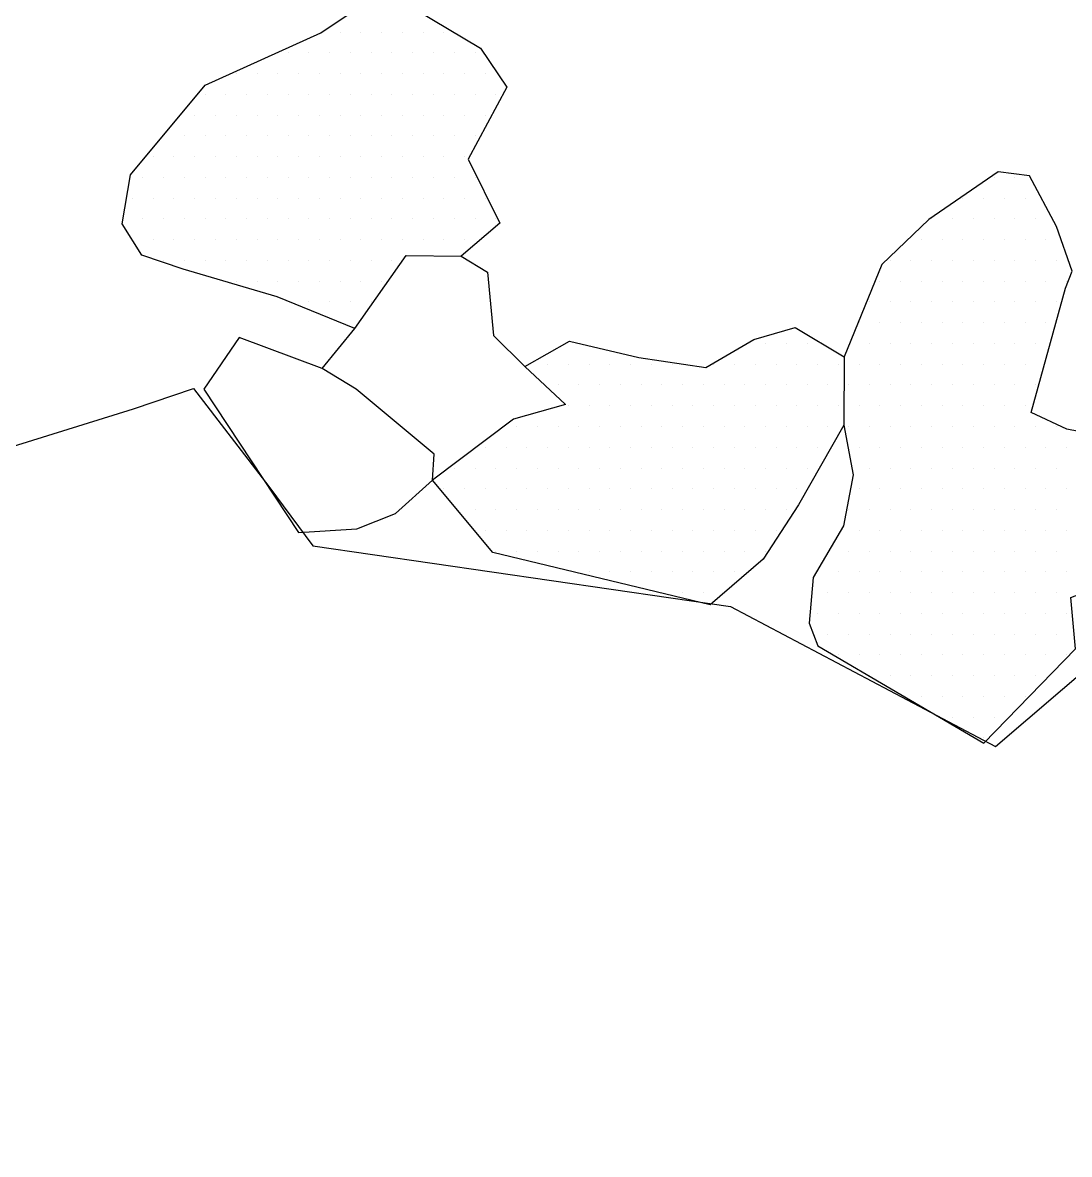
# Model space of a CAD drawing. Header units: metres. Extents: x -8.99 to -5.1, y -14.54 to -10.11.
# Drawn here: x -6.41 to -5.78, y -14.538 to -13.857 of the extents above; entities that cross this region are included whole.
import ezdxf

# ---------------------------------------------------------------- set-up
doc = ezdxf.new("R2010")
doc.units = ezdxf.units.M
doc.header["$LTSCALE"] = 25
doc.header["$MEASUREMENT"] = 0
doc.linetypes.add('STRICHPUNKTX2', pattern=[2, 1, -0.5, 0, -0.5])
doc.layers.get('0').update_dxf_attribs({"linetype": 'CONTINUOUS'})
for name, color, linetype in [('GRABUNGSGRENZE', 3, 'STRICHPUNKTX2'), ('STEINE', 4, 'CONTINUOUS'), ('STEINESCHRAFF', 4, 'CONTINUOUS')]:
    doc.layers.add(name, color=color, linetype=linetype)

# ---------------------------------------------------------------- blocks, each defined once
blk = doc.blocks.new('*X8')
at = {"color": 0}
for p, q in [((-621.875, -1386.25), (-621.875, -1386.25)), ((-620.625, -1386.25), (-620.625, -1386.25)), ((-619.375, -1386.25), (-619.375, -1386.25)), ((-618.125, -1386.25), (-618.125, -1386.25)), ((-616.875, -1386.25), (-616.875, -1386.25)), ((-615.625, -1386.25), (-615.625, -1386.25)), ((-625, -1387.5), (-625, -1387.5)), ((-623.75, -1387.5), (-623.75, -1387.5)), ((-622.5, -1387.5), (-622.5, -1387.5)), ((-621.25, -1387.5), (-621.25, -1387.5)), ((-620, -1387.5), (-620, -1387.5)), ((-618.75, -1387.5), (-618.75, -1387.5)), ((-617.5, -1387.5), (-617.5, -1387.5)), ((-616.25, -1387.5), (-616.25, -1387.5)), ((-615, -1387.5), (-615, -1387.5)), ((-613.75, -1387.5), (-613.75, -1387.5)), ((-628.125, -1388.75), (-628.125, -1388.75)), ((-626.875, -1388.75), (-626.875, -1388.75)), ((-625.625, -1388.75), (-625.625, -1388.75)), ((-624.375, -1388.75), (-624.375, -1388.75)), ((-623.125, -1388.75), (-623.125, -1388.75)), ((-621.875, -1388.75), (-621.875, -1388.75)), ((-620.625, -1388.75), (-620.625, -1388.75)), ((-619.375, -1388.75), (-619.375, -1388.75)), ((-618.125, -1388.75), (-618.125, -1388.75)), ((-616.875, -1388.75), (-616.875, -1388.75)), ((-615.625, -1388.75), (-615.625, -1388.75)), ((-614.375, -1388.75), (-614.375, -1388.75)), ((-613.125, -1388.75), (-613.125, -1388.75)), ((-630, -1390), (-630, -1390)), ((-628.75, -1390), (-628.75, -1390)), ((-627.5, -1390), (-627.5, -1390)), ((-626.25, -1390), (-626.25, -1390)), ((-625, -1390), (-625, -1390)), ((-623.75, -1390), (-623.75, -1390)), ((-622.5, -1390), (-622.5, -1390)), ((-621.25, -1390), (-621.25, -1390)), ((-620, -1390), (-620, -1390)), ((-618.75, -1390), (-618.75, -1390)), ((-617.5, -1390), (-617.5, -1390)), ((-616.25, -1390), (-616.25, -1390)), ((-615, -1390), (-615, -1390)), ((-613.75, -1390), (-613.75, -1390)), ((-612.5, -1390), (-612.5, -1390)), ((-630.625, -1391.25), (-630.625, -1391.25)), ((-629.375, -1391.25), (-629.375, -1391.25)), ((-628.125, -1391.25), (-628.125, -1391.25)), ((-626.875, -1391.25), (-626.875, -1391.25)), ((-625.625, -1391.25), (-625.625, -1391.25)), ((-624.375, -1391.25), (-624.375, -1391.25)), ((-623.125, -1391.25), (-623.125, -1391.25)), ((-621.875, -1391.25), (-621.875, -1391.25)), ((-620.625, -1391.25), (-620.625, -1391.25)), ((-619.375, -1391.25), (-619.375, -1391.25)), ((-618.125, -1391.25), (-618.125, -1391.25)), ((-616.875, -1391.25), (-616.875, -1391.25)), ((-615.625, -1391.25), (-615.625, -1391.25)), ((-614.375, -1391.25), (-614.375, -1391.25)), ((-613.125, -1391.25), (-613.125, -1391.25)), ((-632.5, -1392.5), (-632.5, -1392.5)), ((-631.25, -1392.5), (-631.25, -1392.5)), ((-630, -1392.5), (-630, -1392.5)), ((-628.75, -1392.5), (-628.75, -1392.5)), ((-627.5, -1392.5), (-627.5, -1392.5)), ((-626.25, -1392.5), (-626.25, -1392.5)), ((-625, -1392.5), (-625, -1392.5)), ((-623.75, -1392.5), (-623.75, -1392.5)), ((-622.5, -1392.5), (-622.5, -1392.5)), ((-621.25, -1392.5), (-621.25, -1392.5)), ((-620, -1392.5), (-620, -1392.5)), ((-618.75, -1392.5), (-618.75, -1392.5)), ((-617.5, -1392.5), (-617.5, -1392.5)), ((-616.25, -1392.5), (-616.25, -1392.5)), ((-615, -1392.5), (-615, -1392.5)), ((-613.75, -1392.5), (-613.75, -1392.5)), ((-633.125, -1393.75), (-633.125, -1393.75)), ((-631.875, -1393.75), (-631.875, -1393.75)), ((-630.625, -1393.75), (-630.625, -1393.75)), ((-629.375, -1393.75), (-629.375, -1393.75)), ((-628.125, -1393.75), (-628.125, -1393.75)), ((-626.875, -1393.75), (-626.875, -1393.75)), ((-625.625, -1393.75), (-625.625, -1393.75)), ((-624.375, -1393.75), (-624.375, -1393.75)), ((-623.125, -1393.75), (-623.125, -1393.75)), ((-621.875, -1393.75), (-621.875, -1393.75)), ((-620.625, -1393.75), (-620.625, -1393.75)), ((-619.375, -1393.75), (-619.375, -1393.75)), ((-618.125, -1393.75), (-618.125, -1393.75)), ((-616.875, -1393.75), (-616.875, -1393.75)), ((-615.625, -1393.75), (-615.625, -1393.75)), ((-614.375, -1393.75), (-614.375, -1393.75)), ((-633.75, -1395), (-633.75, -1395)), ((-632.5, -1395), (-632.5, -1395)), ((-631.25, -1395), (-631.25, -1395)), ((-630, -1395), (-630, -1395)), ((-628.75, -1395), (-628.75, -1395)), ((-627.5, -1395), (-627.5, -1395)), ((-626.25, -1395), (-626.25, -1395)), ((-625, -1395), (-625, -1395)), ((-623.75, -1395), (-623.75, -1395)), ((-622.5, -1395), (-622.5, -1395)), ((-621.25, -1395), (-621.25, -1395)), ((-620, -1395), (-620, -1395)), ((-618.75, -1395), (-618.75, -1395)), ((-617.5, -1395), (-617.5, -1395)), ((-616.25, -1395), (-616.25, -1395)), ((-615, -1395), (-615, -1395)), ((-613.75, -1395), (-613.75, -1395)), ((-582.5, -1395), (-582.5, -1395)), ((-581.25, -1395), (-581.25, -1395)), ((-634.375, -1396.25), (-634.375, -1396.25)), ((-633.125, -1396.25), (-633.125, -1396.25)), ((-631.875, -1396.25), (-631.875, -1396.25)), ((-630.625, -1396.25), (-630.625, -1396.25)), ((-629.375, -1396.25), (-629.375, -1396.25)), ((-628.125, -1396.25), (-628.125, -1396.25)), ((-626.875, -1396.25), (-626.875, -1396.25)), ((-625.625, -1396.25), (-625.625, -1396.25)), ((-624.375, -1396.25), (-624.375, -1396.25)), ((-623.125, -1396.25), (-623.125, -1396.25)), ((-621.875, -1396.25), (-621.875, -1396.25)), ((-620.625, -1396.25), (-620.625, -1396.25)), ((-619.375, -1396.25), (-619.375, -1396.25)), ((-618.125, -1396.25), (-618.125, -1396.25)), ((-616.875, -1396.25), (-616.875, -1396.25)), ((-615.625, -1396.25), (-615.625, -1396.25)), ((-614.375, -1396.25), (-614.375, -1396.25)), ((-613.125, -1396.25), (-613.125, -1396.25)), ((-584.375, -1396.25), (-584.375, -1396.25)), ((-583.125, -1396.25), (-583.125, -1396.25)), ((-581.875, -1396.25), (-581.875, -1396.25)), ((-580.625, -1396.25), (-580.625, -1396.25)), ((-633.75, -1397.5), (-633.75, -1397.5)), ((-632.5, -1397.5), (-632.5, -1397.5)), ((-631.25, -1397.5), (-631.25, -1397.5)), ((-630, -1397.5), (-630, -1397.5)), ((-628.75, -1397.5), (-628.75, -1397.5)), ((-627.5, -1397.5), (-627.5, -1397.5)), ((-626.25, -1397.5), (-626.25, -1397.5)), ((-625, -1397.5), (-625, -1397.5)), ((-623.75, -1397.5), (-623.75, -1397.5)), ((-622.5, -1397.5), (-622.5, -1397.5)), ((-621.25, -1397.5), (-621.25, -1397.5)), ((-620, -1397.5), (-620, -1397.5)), ((-618.75, -1397.5), (-618.75, -1397.5)), ((-617.5, -1397.5), (-617.5, -1397.5)), ((-616.25, -1397.5), (-616.25, -1397.5)), ((-615, -1397.5), (-615, -1397.5)), ((-613.75, -1397.5), (-613.75, -1397.5)), ((-612.5, -1397.5), (-612.5, -1397.5)), ((-586.25, -1397.5), (-586.25, -1397.5)), ((-585, -1397.5), (-585, -1397.5)), ((-583.75, -1397.5), (-583.75, -1397.5)), ((-582.5, -1397.5), (-582.5, -1397.5)), ((-581.25, -1397.5), (-581.25, -1397.5)), ((-580, -1397.5), (-580, -1397.5)), ((-634.375, -1398.75), (-634.375, -1398.75)), ((-633.125, -1398.75), (-633.125, -1398.75)), ((-631.875, -1398.75), (-631.875, -1398.75)), ((-630.625, -1398.75), (-630.625, -1398.75)), ((-629.375, -1398.75), (-629.375, -1398.75)), ((-628.125, -1398.75), (-628.125, -1398.75)), ((-626.875, -1398.75), (-626.875, -1398.75)), ((-625.625, -1398.75), (-625.625, -1398.75)), ((-624.375, -1398.75), (-624.375, -1398.75)), ((-623.125, -1398.75), (-623.125, -1398.75)), ((-621.875, -1398.75), (-621.875, -1398.75)), ((-620.625, -1398.75), (-620.625, -1398.75)), ((-619.375, -1398.75), (-619.375, -1398.75)), ((-618.125, -1398.75), (-618.125, -1398.75)), ((-616.875, -1398.75), (-616.875, -1398.75)), ((-615.625, -1398.75), (-615.625, -1398.75)), ((-614.375, -1398.75), (-614.375, -1398.75)), ((-586.875, -1398.75), (-586.875, -1398.75)), ((-585.625, -1398.75), (-585.625, -1398.75)), ((-584.375, -1398.75), (-584.375, -1398.75)), ((-583.125, -1398.75), (-583.125, -1398.75)), ((-581.875, -1398.75), (-581.875, -1398.75)), ((-580.625, -1398.75), (-580.625, -1398.75)), ((-579.375, -1398.75), (-579.375, -1398.75)), ((-632.5, -1400), (-632.5, -1400)), ((-631.25, -1400), (-631.25, -1400)), ((-630, -1400), (-630, -1400)), ((-628.75, -1400), (-628.75, -1400)), ((-627.5, -1400), (-627.5, -1400)), ((-626.25, -1400), (-626.25, -1400)), ((-625, -1400), (-625, -1400)), ((-623.75, -1400), (-623.75, -1400)), ((-622.5, -1400), (-622.5, -1400)), ((-621.25, -1400), (-621.25, -1400)), ((-620, -1400), (-620, -1400)), ((-618.75, -1400), (-618.75, -1400)), ((-588.75, -1400), (-588.75, -1400)), ((-587.5, -1400), (-587.5, -1400)), ((-586.25, -1400), (-586.25, -1400)), ((-585, -1400), (-585, -1400)), ((-583.75, -1400), (-583.75, -1400)), ((-582.5, -1400), (-582.5, -1400)), ((-581.25, -1400), (-581.25, -1400)), ((-580, -1400), (-580, -1400)), ((-578.75, -1400), (-578.75, -1400)), ((-628.125, -1401.25), (-628.125, -1401.25)), ((-626.875, -1401.25), (-626.875, -1401.25)), ((-625.625, -1401.25), (-625.625, -1401.25)), ((-624.375, -1401.25), (-624.375, -1401.25)), ((-623.125, -1401.25), (-623.125, -1401.25)), ((-621.875, -1401.25), (-621.875, -1401.25)), ((-620.625, -1401.25), (-620.625, -1401.25)), ((-619.375, -1401.25), (-619.375, -1401.25)), ((-589.375, -1401.25), (-589.375, -1401.25)), ((-588.125, -1401.25), (-588.125, -1401.25)), ((-586.875, -1401.25), (-586.875, -1401.25)), ((-585.625, -1401.25), (-585.625, -1401.25)), ((-584.375, -1401.25), (-584.375, -1401.25)), ((-583.125, -1401.25), (-583.125, -1401.25)), ((-581.875, -1401.25), (-581.875, -1401.25)), ((-580.625, -1401.25), (-580.625, -1401.25)), ((-579.375, -1401.25), (-579.375, -1401.25)), ((-578.125, -1401.25), (-578.125, -1401.25)), ((-623.75, -1402.5), (-623.75, -1402.5)), ((-622.5, -1402.5), (-622.5, -1402.5)), ((-621.25, -1402.5), (-621.25, -1402.5)), ((-620, -1402.5), (-620, -1402.5)), ((-590, -1402.5), (-590, -1402.5)), ((-588.75, -1402.5), (-588.75, -1402.5)), ((-587.5, -1402.5), (-587.5, -1402.5)), ((-586.25, -1402.5), (-586.25, -1402.5)), ((-585, -1402.5), (-585, -1402.5)), ((-583.75, -1402.5), (-583.75, -1402.5)), ((-582.5, -1402.5), (-582.5, -1402.5)), ((-581.25, -1402.5), (-581.25, -1402.5)), ((-580, -1402.5), (-580, -1402.5)), ((-578.75, -1402.5), (-578.75, -1402.5)), ((-590.625, -1403.75), (-590.625, -1403.75)), ((-589.375, -1403.75), (-589.375, -1403.75)), ((-588.125, -1403.75), (-588.125, -1403.75)), ((-586.875, -1403.75), (-586.875, -1403.75)), ((-585.625, -1403.75), (-585.625, -1403.75)), ((-584.375, -1403.75), (-584.375, -1403.75)), ((-583.125, -1403.75), (-583.125, -1403.75)), ((-581.875, -1403.75), (-581.875, -1403.75)), ((-580.625, -1403.75), (-580.625, -1403.75)), ((-579.375, -1403.75), (-579.375, -1403.75)), ((-607.5, -1405), (-607.5, -1405)), ((-596.25, -1405), (-596.25, -1405)), ((-595, -1405), (-595, -1405)), ((-593.75, -1405), (-593.75, -1405)), ((-590, -1405), (-590, -1405)), ((-588.75, -1405), (-588.75, -1405)), ((-587.5, -1405), (-587.5, -1405)), ((-586.25, -1405), (-586.25, -1405)), ((-585, -1405), (-585, -1405)), ((-583.75, -1405), (-583.75, -1405)), ((-582.5, -1405), (-582.5, -1405)), ((-581.25, -1405), (-581.25, -1405)), ((-580, -1405), (-580, -1405)), ((-609.375, -1406.25), (-609.375, -1406.25)), ((-608.125, -1406.25), (-608.125, -1406.25)), ((-606.875, -1406.25), (-606.875, -1406.25)), ((-605.625, -1406.25), (-605.625, -1406.25)), ((-604.375, -1406.25), (-604.375, -1406.25)), ((-603.125, -1406.25), (-603.125, -1406.25)), ((-601.875, -1406.25), (-601.875, -1406.25)), ((-599.375, -1406.25), (-599.375, -1406.25)), ((-598.125, -1406.25), (-598.125, -1406.25)), ((-596.875, -1406.25), (-596.875, -1406.25)), ((-595.625, -1406.25), (-595.625, -1406.25)), ((-594.375, -1406.25), (-594.375, -1406.25)), ((-593.125, -1406.25), (-593.125, -1406.25)), ((-591.875, -1406.25), (-591.875, -1406.25)), ((-590.625, -1406.25), (-590.625, -1406.25)), ((-589.375, -1406.25), (-589.375, -1406.25)), ((-588.125, -1406.25), (-588.125, -1406.25)), ((-586.875, -1406.25), (-586.875, -1406.25)), ((-585.625, -1406.25), (-585.625, -1406.25)), ((-584.375, -1406.25), (-584.375, -1406.25)), ((-583.125, -1406.25), (-583.125, -1406.25)), ((-581.875, -1406.25), (-581.875, -1406.25)), ((-580.625, -1406.25), (-580.625, -1406.25)), ((-608.75, -1407.5), (-608.75, -1407.5)), ((-607.5, -1407.5), (-607.5, -1407.5)), ((-606.25, -1407.5), (-606.25, -1407.5)), ((-605, -1407.5), (-605, -1407.5)), ((-603.75, -1407.5), (-603.75, -1407.5)), ((-602.5, -1407.5), (-602.5, -1407.5)), ((-601.25, -1407.5), (-601.25, -1407.5)), ((-600, -1407.5), (-600, -1407.5)), ((-598.75, -1407.5), (-598.75, -1407.5)), ((-597.5, -1407.5), (-597.5, -1407.5)), ((-596.25, -1407.5), (-596.25, -1407.5)), ((-595, -1407.5), (-595, -1407.5)), ((-593.75, -1407.5), (-593.75, -1407.5)), ((-592.5, -1407.5), (-592.5, -1407.5)), ((-591.25, -1407.5), (-591.25, -1407.5)), ((-590, -1407.5), (-590, -1407.5)), ((-588.75, -1407.5), (-588.75, -1407.5)), ((-587.5, -1407.5), (-587.5, -1407.5)), ((-586.25, -1407.5), (-586.25, -1407.5)), ((-585, -1407.5), (-585, -1407.5)), ((-583.75, -1407.5), (-583.75, -1407.5)), ((-582.5, -1407.5), (-582.5, -1407.5)), ((-581.25, -1407.5), (-581.25, -1407.5)), ((-580, -1407.5), (-580, -1407.5)), ((-608.125, -1408.75), (-608.125, -1408.75)), ((-606.875, -1408.75), (-606.875, -1408.75)), ((-605.625, -1408.75), (-605.625, -1408.75)), ((-604.375, -1408.75), (-604.375, -1408.75)), ((-603.125, -1408.75), (-603.125, -1408.75)), ((-601.875, -1408.75), (-601.875, -1408.75)), ((-600.625, -1408.75), (-600.625, -1408.75)), ((-599.375, -1408.75), (-599.375, -1408.75)), ((-598.125, -1408.75), (-598.125, -1408.75)), ((-596.875, -1408.75), (-596.875, -1408.75)), ((-595.625, -1408.75), (-595.625, -1408.75)), ((-594.375, -1408.75), (-594.375, -1408.75)), ((-593.125, -1408.75), (-593.125, -1408.75)), ((-591.875, -1408.75), (-591.875, -1408.75)), ((-590.625, -1408.75), (-590.625, -1408.75)), ((-589.375, -1408.75), (-589.375, -1408.75)), ((-588.125, -1408.75), (-588.125, -1408.75)), ((-586.875, -1408.75), (-586.875, -1408.75)), ((-585.625, -1408.75), (-585.625, -1408.75)), ((-584.375, -1408.75), (-584.375, -1408.75)), ((-583.125, -1408.75), (-583.125, -1408.75)), ((-581.875, -1408.75), (-581.875, -1408.75)), ((-580.625, -1408.75), (-580.625, -1408.75)), ((-611.25, -1410), (-611.25, -1410)), ((-610, -1410), (-610, -1410)), ((-608.75, -1410), (-608.75, -1410)), ((-607.5, -1410), (-607.5, -1410)), ((-606.25, -1410), (-606.25, -1410)), ((-605, -1410), (-605, -1410)), ((-603.75, -1410), (-603.75, -1410)), ((-602.5, -1410), (-602.5, -1410)), ((-601.25, -1410), (-601.25, -1410)), ((-600, -1410), (-600, -1410)), ((-598.75, -1410), (-598.75, -1410)), ((-597.5, -1410), (-597.5, -1410)), ((-596.25, -1410), (-596.25, -1410)), ((-595, -1410), (-595, -1410)), ((-593.75, -1410), (-593.75, -1410)), ((-592.5, -1410), (-592.5, -1410)), ((-591.25, -1410), (-591.25, -1410)), ((-590, -1410), (-590, -1410)), ((-588.75, -1410), (-588.75, -1410)), ((-587.5, -1410), (-587.5, -1410)), ((-586.25, -1410), (-586.25, -1410)), ((-585, -1410), (-585, -1410)), ((-583.75, -1410), (-583.75, -1410)), ((-582.5, -1410), (-582.5, -1410)), ((-581.25, -1410), (-581.25, -1410)), ((-580, -1410), (-580, -1410)), ((-578.75, -1410), (-578.75, -1410)), ((-613.125, -1411.25), (-613.125, -1411.25)), ((-611.875, -1411.25), (-611.875, -1411.25)), ((-610.625, -1411.25), (-610.625, -1411.25)), ((-609.375, -1411.25), (-609.375, -1411.25)), ((-608.125, -1411.25), (-608.125, -1411.25)), ((-606.875, -1411.25), (-606.875, -1411.25)), ((-605.625, -1411.25), (-605.625, -1411.25)), ((-604.375, -1411.25), (-604.375, -1411.25)), ((-603.125, -1411.25), (-603.125, -1411.25)), ((-601.875, -1411.25), (-601.875, -1411.25)), ((-600.625, -1411.25), (-600.625, -1411.25)), ((-599.375, -1411.25), (-599.375, -1411.25)), ((-598.125, -1411.25), (-598.125, -1411.25)), ((-596.875, -1411.25), (-596.875, -1411.25)), ((-595.625, -1411.25), (-595.625, -1411.25)), ((-594.375, -1411.25), (-594.375, -1411.25)), ((-593.125, -1411.25), (-593.125, -1411.25)), ((-590.625, -1411.25), (-590.625, -1411.25)), ((-589.375, -1411.25), (-589.375, -1411.25)), ((-588.125, -1411.25), (-588.125, -1411.25)), ((-586.875, -1411.25), (-586.875, -1411.25)), ((-585.625, -1411.25), (-585.625, -1411.25)), ((-584.375, -1411.25), (-584.375, -1411.25)), ((-583.125, -1411.25), (-583.125, -1411.25)), ((-581.875, -1411.25), (-581.875, -1411.25)), ((-580.625, -1411.25), (-580.625, -1411.25)), ((-579.375, -1411.25), (-579.375, -1411.25)), ((-578.125, -1411.25), (-578.125, -1411.25)), ((-615, -1412.5), (-615, -1412.5)), ((-613.75, -1412.5), (-613.75, -1412.5)), ((-612.5, -1412.5), (-612.5, -1412.5)), ((-611.25, -1412.5), (-611.25, -1412.5)), ((-610, -1412.5), (-610, -1412.5)), ((-608.75, -1412.5), (-608.75, -1412.5)), ((-607.5, -1412.5), (-607.5, -1412.5)), ((-606.25, -1412.5), (-606.25, -1412.5)), ((-605, -1412.5), (-605, -1412.5)), ((-603.75, -1412.5), (-603.75, -1412.5)), ((-602.5, -1412.5), (-602.5, -1412.5)), ((-601.25, -1412.5), (-601.25, -1412.5)), ((-600, -1412.5), (-600, -1412.5)), ((-598.75, -1412.5), (-598.75, -1412.5)), ((-597.5, -1412.5), (-597.5, -1412.5)), ((-596.25, -1412.5), (-596.25, -1412.5)), ((-595, -1412.5), (-595, -1412.5)), ((-593.75, -1412.5), (-593.75, -1412.5)), ((-590, -1412.5), (-590, -1412.5)), ((-588.75, -1412.5), (-588.75, -1412.5)), ((-587.5, -1412.5), (-587.5, -1412.5)), ((-586.25, -1412.5), (-586.25, -1412.5)), ((-585, -1412.5), (-585, -1412.5)), ((-583.75, -1412.5), (-583.75, -1412.5)), ((-582.5, -1412.5), (-582.5, -1412.5)), ((-581.25, -1412.5), (-581.25, -1412.5)), ((-580, -1412.5), (-580, -1412.5)), ((-578.75, -1412.5), (-578.75, -1412.5)), ((-615.625, -1413.75), (-615.625, -1413.75)), ((-614.375, -1413.75), (-614.375, -1413.75)), ((-613.125, -1413.75), (-613.125, -1413.75)), ((-611.875, -1413.75), (-611.875, -1413.75)), ((-610.625, -1413.75), (-610.625, -1413.75)), ((-609.375, -1413.75), (-609.375, -1413.75)), ((-608.125, -1413.75), (-608.125, -1413.75)), ((-606.875, -1413.75), (-606.875, -1413.75)), ((-605.625, -1413.75), (-605.625, -1413.75)), ((-604.375, -1413.75), (-604.375, -1413.75)), ((-603.125, -1413.75), (-603.125, -1413.75)), ((-601.875, -1413.75), (-601.875, -1413.75)), ((-600.625, -1413.75), (-600.625, -1413.75)), ((-599.375, -1413.75), (-599.375, -1413.75)), ((-598.125, -1413.75), (-598.125, -1413.75)), ((-596.875, -1413.75), (-596.875, -1413.75)), ((-595.625, -1413.75), (-595.625, -1413.75)), ((-594.375, -1413.75), (-594.375, -1413.75)), ((-590.625, -1413.75), (-590.625, -1413.75)), ((-589.375, -1413.75), (-589.375, -1413.75)), ((-588.125, -1413.75), (-588.125, -1413.75)), ((-586.875, -1413.75), (-586.875, -1413.75)), ((-585.625, -1413.75), (-585.625, -1413.75)), ((-584.375, -1413.75), (-584.375, -1413.75)), ((-583.125, -1413.75), (-583.125, -1413.75)), ((-581.875, -1413.75), (-581.875, -1413.75)), ((-580.625, -1413.75), (-580.625, -1413.75)), ((-579.375, -1413.75), (-579.375, -1413.75)), ((-578.125, -1413.75), (-578.125, -1413.75)), ((-613.75, -1415), (-613.75, -1415)), ((-612.5, -1415), (-612.5, -1415)), ((-611.25, -1415), (-611.25, -1415)), ((-610, -1415), (-610, -1415)), ((-608.75, -1415), (-608.75, -1415)), ((-607.5, -1415), (-607.5, -1415)), ((-606.25, -1415), (-606.25, -1415)), ((-605, -1415), (-605, -1415)), ((-603.75, -1415), (-603.75, -1415)), ((-602.5, -1415), (-602.5, -1415)), ((-601.25, -1415), (-601.25, -1415)), ((-600, -1415), (-600, -1415)), ((-598.75, -1415), (-598.75, -1415)), ((-597.5, -1415), (-597.5, -1415)), ((-596.25, -1415), (-596.25, -1415)), ((-595, -1415), (-595, -1415)), ((-591.25, -1415), (-591.25, -1415)), ((-590, -1415), (-590, -1415)), ((-588.75, -1415), (-588.75, -1415)), ((-587.5, -1415), (-587.5, -1415)), ((-586.25, -1415), (-586.25, -1415)), ((-585, -1415), (-585, -1415)), ((-583.75, -1415), (-583.75, -1415)), ((-582.5, -1415), (-582.5, -1415)), ((-581.25, -1415), (-581.25, -1415)), ((-580, -1415), (-580, -1415)), ((-578.75, -1415), (-578.75, -1415)), ((-613.125, -1416.25), (-613.125, -1416.25)), ((-611.875, -1416.25), (-611.875, -1416.25)), ((-610.625, -1416.25), (-610.625, -1416.25)), ((-609.375, -1416.25), (-609.375, -1416.25)), ((-608.125, -1416.25), (-608.125, -1416.25)), ((-606.875, -1416.25), (-606.875, -1416.25)), ((-605.625, -1416.25), (-605.625, -1416.25)), ((-604.375, -1416.25), (-604.375, -1416.25)), ((-603.125, -1416.25), (-603.125, -1416.25)), ((-601.875, -1416.25), (-601.875, -1416.25)), ((-600.625, -1416.25), (-600.625, -1416.25)), ((-599.375, -1416.25), (-599.375, -1416.25)), ((-598.125, -1416.25), (-598.125, -1416.25)), ((-596.875, -1416.25), (-596.875, -1416.25)), ((-595.625, -1416.25), (-595.625, -1416.25)), ((-590.625, -1416.25), (-590.625, -1416.25)), ((-589.375, -1416.25), (-589.375, -1416.25)), ((-588.125, -1416.25), (-588.125, -1416.25)), ((-586.875, -1416.25), (-586.875, -1416.25)), ((-585.625, -1416.25), (-585.625, -1416.25)), ((-584.375, -1416.25), (-584.375, -1416.25)), ((-583.125, -1416.25), (-583.125, -1416.25)), ((-581.875, -1416.25), (-581.875, -1416.25)), ((-580.625, -1416.25), (-580.625, -1416.25)), ((-579.375, -1416.25), (-579.375, -1416.25)), ((-578.125, -1416.25), (-578.125, -1416.25)), ((-612.5, -1417.5), (-612.5, -1417.5)), ((-611.25, -1417.5), (-611.25, -1417.5)), ((-610, -1417.5), (-610, -1417.5)), ((-608.75, -1417.5), (-608.75, -1417.5)), ((-607.5, -1417.5), (-607.5, -1417.5)), ((-606.25, -1417.5), (-606.25, -1417.5)), ((-605, -1417.5), (-605, -1417.5)), ((-603.75, -1417.5), (-603.75, -1417.5)), ((-602.5, -1417.5), (-602.5, -1417.5)), ((-601.25, -1417.5), (-601.25, -1417.5)), ((-600, -1417.5), (-600, -1417.5)), ((-598.75, -1417.5), (-598.75, -1417.5)), ((-597.5, -1417.5), (-597.5, -1417.5)), ((-596.25, -1417.5), (-596.25, -1417.5)), ((-591.25, -1417.5), (-591.25, -1417.5)), ((-590, -1417.5), (-590, -1417.5)), ((-588.75, -1417.5), (-588.75, -1417.5)), ((-587.5, -1417.5), (-587.5, -1417.5)), ((-586.25, -1417.5), (-586.25, -1417.5)), ((-585, -1417.5), (-585, -1417.5)), ((-583.75, -1417.5), (-583.75, -1417.5)), ((-582.5, -1417.5), (-582.5, -1417.5)), ((-581.25, -1417.5), (-581.25, -1417.5)), ((-580, -1417.5), (-580, -1417.5)), ((-578.75, -1417.5), (-578.75, -1417.5)), ((-606.875, -1418.75), (-606.875, -1418.75)), ((-605.625, -1418.75), (-605.625, -1418.75)), ((-604.375, -1418.75), (-604.375, -1418.75)), ((-603.125, -1418.75), (-603.125, -1418.75)), ((-601.875, -1418.75), (-601.875, -1418.75)), ((-600.625, -1418.75), (-600.625, -1418.75)), ((-599.375, -1418.75), (-599.375, -1418.75)), ((-598.125, -1418.75), (-598.125, -1418.75)), ((-593.125, -1418.75), (-593.125, -1418.75)), ((-591.875, -1418.75), (-591.875, -1418.75)), ((-590.625, -1418.75), (-590.625, -1418.75)), ((-589.375, -1418.75), (-589.375, -1418.75)), ((-588.125, -1418.75), (-588.125, -1418.75)), ((-586.875, -1418.75), (-586.875, -1418.75)), ((-585.625, -1418.75), (-585.625, -1418.75)), ((-584.375, -1418.75), (-584.375, -1418.75)), ((-583.125, -1418.75), (-583.125, -1418.75)), ((-581.875, -1418.75), (-581.875, -1418.75)), ((-580.625, -1418.75), (-580.625, -1418.75)), ((-579.375, -1418.75), (-579.375, -1418.75)), ((-578.125, -1418.75), (-578.125, -1418.75)), ((-602.5, -1420), (-602.5, -1420)), ((-601.25, -1420), (-601.25, -1420)), ((-600, -1420), (-600, -1420)), ((-598.75, -1420), (-598.75, -1420)), ((-592.5, -1420), (-592.5, -1420)), ((-591.25, -1420), (-591.25, -1420)), ((-590, -1420), (-590, -1420)), ((-588.75, -1420), (-588.75, -1420)), ((-587.5, -1420), (-587.5, -1420)), ((-586.25, -1420), (-586.25, -1420)), ((-585, -1420), (-585, -1420)), ((-583.75, -1420), (-583.75, -1420)), ((-582.5, -1420), (-582.5, -1420)), ((-581.25, -1420), (-581.25, -1420)), ((-580, -1420), (-580, -1420)), ((-578.75, -1420), (-578.75, -1420)), ((-593.125, -1421.25), (-593.125, -1421.25)), ((-591.875, -1421.25), (-591.875, -1421.25)), ((-590.625, -1421.25), (-590.625, -1421.25)), ((-589.375, -1421.25), (-589.375, -1421.25)), ((-588.125, -1421.25), (-588.125, -1421.25)), ((-586.875, -1421.25), (-586.875, -1421.25)), ((-585.625, -1421.25), (-585.625, -1421.25)), ((-584.375, -1421.25), (-584.375, -1421.25)), ((-583.125, -1421.25), (-583.125, -1421.25)), ((-581.875, -1421.25), (-581.875, -1421.25)), ((-580.625, -1421.25), (-580.625, -1421.25)), ((-579.375, -1421.25), (-579.375, -1421.25)), ((-578.125, -1421.25), (-578.125, -1421.25)), ((-592.5, -1422.5), (-592.5, -1422.5)), ((-591.25, -1422.5), (-591.25, -1422.5)), ((-590, -1422.5), (-590, -1422.5)), ((-588.75, -1422.5), (-588.75, -1422.5)), ((-587.5, -1422.5), (-587.5, -1422.5)), ((-586.25, -1422.5), (-586.25, -1422.5)), ((-585, -1422.5), (-585, -1422.5)), ((-583.75, -1422.5), (-583.75, -1422.5)), ((-582.5, -1422.5), (-582.5, -1422.5)), ((-581.25, -1422.5), (-581.25, -1422.5)), ((-580, -1422.5), (-580, -1422.5)), ((-578.75, -1422.5), (-578.75, -1422.5)), ((-591.875, -1423.75), (-591.875, -1423.75)), ((-590.625, -1423.75), (-590.625, -1423.75)), ((-589.375, -1423.75), (-589.375, -1423.75)), ((-588.125, -1423.75), (-588.125, -1423.75)), ((-586.875, -1423.75), (-586.875, -1423.75)), ((-585.625, -1423.75), (-585.625, -1423.75)), ((-584.375, -1423.75), (-584.375, -1423.75)), ((-583.125, -1423.75), (-583.125, -1423.75)), ((-581.875, -1423.75), (-581.875, -1423.75)), ((-580.625, -1423.75), (-580.625, -1423.75)), ((-579.375, -1423.75), (-579.375, -1423.75)), ((-578.125, -1423.75), (-578.125, -1423.75)), ((-590, -1425), (-590, -1425)), ((-588.75, -1425), (-588.75, -1425)), ((-587.5, -1425), (-587.5, -1425)), ((-586.25, -1425), (-586.25, -1425)), ((-585, -1425), (-585, -1425)), ((-583.75, -1425), (-583.75, -1425)), ((-582.5, -1425), (-582.5, -1425)), ((-581.25, -1425), (-581.25, -1425)), ((-580, -1425), (-580, -1425)), ((-586.875, -1426.25), (-586.875, -1426.25)), ((-585.625, -1426.25), (-585.625, -1426.25)), ((-584.375, -1426.25), (-584.375, -1426.25)), ((-583.125, -1426.25), (-583.125, -1426.25)), ((-581.875, -1426.25), (-581.875, -1426.25)), ((-580.625, -1426.25), (-580.625, -1426.25)), ((-585, -1427.5), (-585, -1427.5)), ((-583.75, -1427.5), (-583.75, -1427.5)), ((-582.5, -1427.5), (-582.5, -1427.5)), ((-583.125, -1428.75), (-583.125, -1428.75))]:
    blk.add_line(p, q, dxfattribs=at)

msp = doc.modelspace()

# ---------------------------------------------------------------- linework, layer by layer
at = {"layer": 'GRABUNGSGRENZE', "flags": 128}
for points in [[(-8.95544, -12.50536), (-8.96743, -12.59549), (-8.93104, -12.69211), (-8.9486, -12.79396), (-8.94732, -12.89627), (-8.98269, -12.9997), (-8.9595, -13.11061), (-8.97248, -13.21194), (-8.988, -13.31124), (-8.97716, -13.37331), (-8.83287, -13.46559), (-8.69837, -13.51004), (-8.54136, -13.59923), (-8.39261, -13.64314), (-8.21634, -13.69919), (-8.02797, -13.71195), (-7.87718, -13.75738), (-7.75601, -13.76572), (-7.59964, -13.80147), (-7.48608, -13.82001), (-7.37348, -13.86248), (-7.29088, -13.91318), (-7.21391, -13.95778), (-7.14157, -13.97897), (-7.0759, -13.98084), (-7.0759, -13.98084), (-6.9949, -14.00659), (-6.91339, -14.0298), (-6.77227, -14.0778), (-6.68211, -14.10302), (-6.57567, -14.12362), (-6.51713, -14.12398), (-6.4357, -14.11818), (-6.34313, -14.08943), (-6.30702, -14.07713), (-6.30702, -14.07713), (-6.26156, -14.13606)], [(-6.26156, -14.13606), (-6.23515, -14.17184), (-5.98369, -14.20837), (-5.82408, -14.29261), (-5.76023, -14.23789), (-5.62322, -14.27493), (-5.56459, -14.30468), (-5.53691, -14.35136), (-5.46812, -14.37751), (-5.41151, -14.4093), (-5.3839, -14.44123), (-5.31518, -14.45008), (-5.30068, -14.50699), (-5.27822, -14.52571), (-5.13267, -14.53829)]]:
    msp.add_lwpolyline(points, dxfattribs=at)
at = {"layer": 'STEINE'}
for points in [[(-6.20979, -14.04099), (-6.25668, -14.02187), (-6.31322, -14.00533), (-6.33818, -13.9968), (-6.34996, -13.97803), (-6.34501, -13.9485), (-6.29997, -13.89437), (-6.23042, -13.86303), (-6.20658, -13.84716), (-6.173, -13.84904), (-6.13423, -13.87227), (-6.11836, -13.8956), (-6.14157, -13.93894), (-6.12257, -13.97752), (-6.14589, -13.99747)], [(-5.9155, -14.0992), (-5.90977, -14.12919), (-5.91573, -14.15974), (-5.93391, -14.19085), (-5.93633, -14.21833), (-5.93118, -14.23204), (-5.83122, -14.29061), (-5.77602, -14.2339), (-5.7787, -14.20288), (-5.76092, -14.19618), (-5.76355, -14.17788), (-5.75511, -14.13155), (-5.75522, -14.10663), (-5.78119, -14.10165), (-5.8026, -14.09157), (-5.78207, -14.0167), (-5.77805, -14.00651), (-5.78732, -13.97959), (-5.80374, -13.94914), (-5.82257, -13.94668), (-5.86416, -13.97535), (-5.89253, -14.00244), (-5.91517, -14.05799)], [(-6.22952, -14.06499), (-6.20979, -14.04099), (-6.17895, -13.9971), (-6.14589, -13.99747), (-6.13007, -14.00706), (-6.12634, -14.0452), (-6.10744, -14.06394), (-6.08292, -14.08672), (-6.11442, -14.09551), (-6.16309, -14.13235)], [(-6.10744, -14.06394), (-6.08054, -14.04855), (-6.03878, -14.05854), (-5.99857, -14.06447), (-5.96965, -14.04755), (-5.94475, -14.04032), (-5.91517, -14.05799), (-5.9155, -14.0992), (-5.94275, -14.14714), (-5.96397, -14.17979), (-5.9959, -14.2074), (-6.12678, -14.17594), (-6.16309, -14.13235)], [(-6.24384, -14.16374), (-6.20874, -14.16155), (-6.18538, -14.15229), (-6.16309, -14.13235), (-6.16214, -14.11658), (-6.20912, -14.07761), (-6.22952, -14.06499), (-6.27946, -14.04639), (-6.27946, -14.04639), (-6.30069, -14.07751), (-6.24384, -14.16374)]]:
    msp.add_lwpolyline(points, dxfattribs=at)

# ---------------------------------------------------------------- block references
at = {"layer": 'STEINESCHRAFF', "xscale": 0.01, "yscale": 0.01, "zscale": 0.01}
msp.add_blockref('*X8', (0, 0), dxfattribs=at)

doc.saveas('drawing.dxf')
